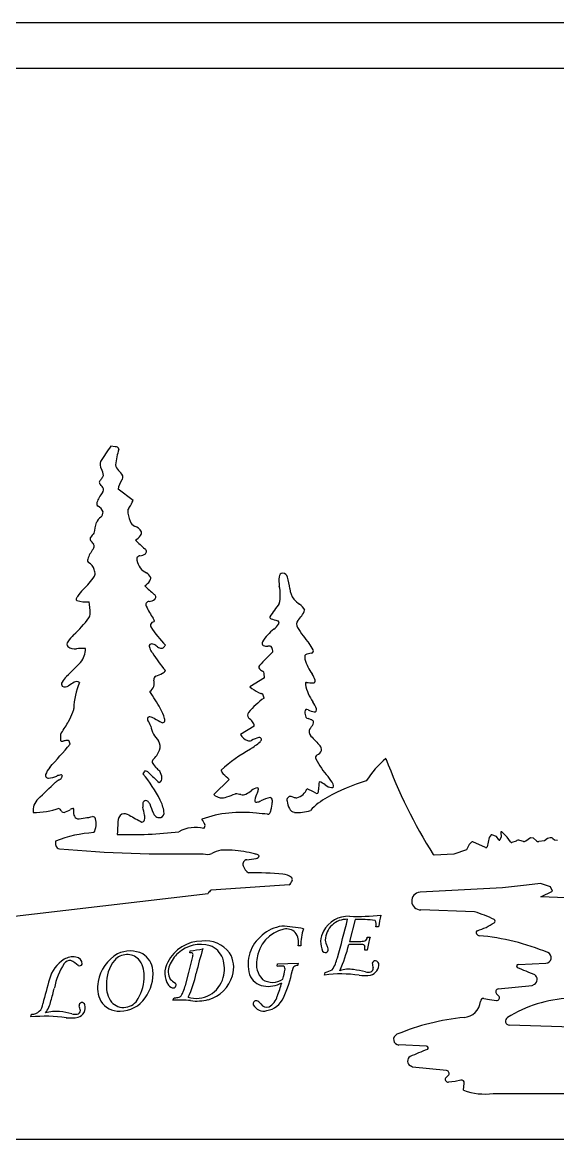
# Model space of a CAD drawing. Header units: inches. Extents: x 14.1 to 27.7, y 7.6 to 12.1.
# Drawn here: x 22.09 to 24.235, y 7.582 to 12.061 of the extents above; entities that cross this region are included whole.
import ezdxf

# ---------------------------------------------------------------- set-up
doc = ezdxf.new("R2010")
doc.units = ezdxf.units.IN
doc.header["$MEASUREMENT"] = 0
doc.layers.add('Default', color=7, linetype='Continuous')
doc.layers.add('WHITE', color=7, linetype='Continuous')

msp = doc.modelspace()

# ---------------------------------------------------------------- linework, layer by layer
at = {"layer": 'Default', "color": 7, "linetype": 'Continuous'}
for p, q in [((14.4683, 12.0612), (27.3416, 12.0612)), ((21.1873, 8.3757), (22.8339, 8.5686)), ((27.3416, 7.5824), (14.4683, 7.5824))]:
    msp.add_line(p, q, dxfattribs=at)
for centre, radius, start, end in [((23.6856, 8.5388), 0.0352, 93.2069, 272.4279), ((23.8533, 8.145), 0.0734, 275.2508, 353.0427)]:
    msp.add_arc(centre, radius, start, end, dxfattribs=at)
at = {"layer": 'WHITE', "color": 7, "linetype": 'Continuous'}
for p, q in [((27.3416, 11.8756), (14.4683, 11.8756)), ((22.4622, 10.3601), (22.4438, 10.3623)), ((22.5337, 10.145), (22.4734, 10.1894)), ((22.6162, 9.6587), (22.6188, 9.6614)), ((23.0642, 9.5607), (23.0737, 9.5605)), ((23.0603, 9.434), (23.0017, 9.3973)), ((23.0194, 9.2405), (22.964, 9.2068)), ((22.9187, 9.0257), (22.8569, 8.9657)), ((23.9613, 8.794), (23.9527, 8.7562)), ((23.9689, 8.8037), (23.9613, 8.794)), ((23.99, 8.7974), (23.9717, 8.8045)), ((24, 8.7838), (23.99, 8.7974)), ((24.0088, 8.7963), (24.0042, 8.7844)), ((24.0078, 8.8143), (24.0088, 8.7963)), ((24.0325, 8.7946), (24.0119, 8.8161)), ((24.0465, 8.7757), (24.0325, 8.7946)), ((24.0685, 8.7794), (24.0516, 8.774)), ((24.0719, 8.7812), (24.0685, 8.7794)), ((24.0841, 8.7816), (24.08, 8.7824)), ((24.0978, 8.7779), (24.0841, 8.7816)), ((24.1266, 8.7925), (24.1078, 8.7796)), ((24.1389, 8.7903), (24.1266, 8.7925)), ((24.1501, 8.7803), (24.1389, 8.7903)), ((24.1832, 8.7807), (24.1598, 8.7774)), ((24.1949, 8.7899), (24.1832, 8.7807)), ((24.2057, 8.7921), (24.1949, 8.7899)), ((24.2225, 8.7829), (24.2165, 8.7888)), ((24.2354, 8.7821), (24.2225, 8.7829)), ((23.8694, 8.7447), (23.819, 8.7274)), ((23.8809, 8.7651), (23.8694, 8.7447)), ((23.8904, 8.7749), (23.8809, 8.7651)), ((23.9463, 8.753), (23.8956, 8.776)), ((23.819, 8.7274), (23.741, 8.7234)), ((24.1103, 8.6022), (24.0142, 8.5925)), ((24.1663, 8.6087), (24.1103, 8.6022)), ((24.2062, 8.5957), (24.1663, 8.6087)), ((24.0142, 8.5925), (23.6836, 8.574)), ((24.1678, 8.5558), (24.2144, 8.5782)), ((24.383, 8.5476), (24.1678, 8.5558)), ((24.2144, 8.5782), (24.2062, 8.5957)), ((23.9024, 8.4955), (23.6871, 8.5036)), ((23.4231, 8.4645), (23.4012, 8.3773)), ((23.5172, 8.4359), (23.5067, 8.4359)), ((23.4012, 8.3773), (23.4417, 8.3773)), ((23.4722, 8.3944), (23.4834, 8.3944)), ((23.9156, 8.4022), (23.9102, 8.4078)), ((22.7608, 8.3309), (22.7628, 8.3393)), ((22.7663, 8.3315), (22.7608, 8.3309)), ((23.2055, 8.3595), (23.1948, 8.3595)), ((23.4722, 8.342), (23.4621, 8.342)), ((22.7568, 8.2522), (22.7726, 8.3165)), ((23.111, 8.2773), (23.1128, 8.2869)), ((23.1128, 8.2869), (23.1948, 8.2899)), ((23.1948, 8.2899), (23.1926, 8.2798)), ((24.0778, 8.285), (24.188, 8.2893)), ((22.7432, 8.2007), (22.7568, 8.2522)), ((23.3004, 8.242), (23.3036, 8.2528)), ((23.9968, 8.1865), (24.1337, 8.2004)), ((24.1337, 8.2004), (24.1421, 8.2053)), ((22.7122, 8.1521), (22.7187, 8.1534)), ((23.9987, 8.1594), (23.9903, 8.1673)), ((22.6929, 8.1411), (22.6975, 8.1508)), ((23.9393, 8.1483), (23.9628, 8.1437)), ((23.9628, 8.1437), (23.9897, 8.1403)), ((22.1241, 8.0743), (22.1265, 8.085)), ((24.5525, 8.0245), (24.042, 8.0411)), ((23.7093, 7.9576), (23.5991, 7.9619)), ((23.6534, 7.873), (23.645, 7.8779)), ((23.7903, 7.8591), (23.6534, 7.873)), ((23.7884, 7.832), (23.7968, 7.8399)), ((23.8243, 7.8162), (23.7974, 7.8129)), ((23.8478, 7.8208), (23.8243, 7.8162)), ((23.8579, 7.7808), (23.861, 7.8087)), ((23.9773, 7.768), (27.3416, 7.768))]:
    msp.add_line(p, q, dxfattribs=at)
for centre, radius, start, end in [((23.5474, 9.5931), 1.3452, 145.1228, 148.2486), ((22.4635, 10.3467), 0.0135, 13.2206, 95.5876), ((22.7314, 10.2634), 0.269, 161.2708, 174.8065), ((22.4352, 10.2891), 0.0339, 159.4372, 211.1544), ((22.3584, 10.2427), 0.0559, 1.9757, 31.1019), ((22.4988, 10.2913), 0.0355, 185.7894, 228.6968), ((22.4204, 10.2035), 0.0822, 29.2882, 48.0747), ((22.4077, 10.2172), 0.00961, 138.6825, 209.4706), ((22.2018, 10.0356), 0.2651, 37.2889, 41.8431), ((22.5704, 10.1021), 0.2089, 140.914, 144.4585), ((22.3837, 10.2544), 0.0321, 320.1416, 342.3579), ((22.5645, 10.1736), 0.0925, 144.8665, 170.1565), ((22.4746, 10.2384), 0.0184, 321.0825, 16.8446), ((22.5227, 10.0899), 0.1417, 142.468, 161.0782), ((22.3976, 10.1879), 0.0172, 317.3923, 28.7636), ((22.4007, 10.1316), 0.0128, 160.2971, 232.382), ((22.3842, 10.2094), 0.1628, 325.4501, 336.6894), ((22.4467, 10.0254), 0.0678, 129.3693, 153.2101), ((22.3766, 10.0862), 0.0388, 19.8846, 65.1532), ((22.3878, 10.0975), 0.0253, 308.8477, 4.3094), ((22.5226, 10.1047), 0.0105, 147.1477, 176.1431), ((22.614, 10.1047), 0.1018, 179.6297, 205.1245), ((22.6338, 10.0348), 0.1418, 144.5179, 147.7905), ((22.6171, 9.9813), 0.2427, 162.0858, 172.3438), ((22.5582, 10.0757), 0.0391, 201.2868, 241.1061), ((22.5288, 10.0003), 0.0424, 25.8211, 75.718), ((22.3705, 9.9905), 0.00961, 138.6825, 209.4706), ((22.5332, 9.8754), 0.2089, 138.5871, 144.4585), ((22.4863, 10.0632), 0.0969, 306.2412, 322.8617), ((22.5492, 10.0157), 0.0181, 322.3202, 9.8713), ((22.4855, 9.8632), 0.1417, 142.468, 161.0782), ((22.1646, 9.809), 0.2651, 37.2888, 41.8431), ((22.3604, 9.9613), 0.0172, 317.3923, 28.7636), ((23.1245, 10.5824), 0.8333, 225.7992, 229.2528), ((22.5757, 9.9405), 0.0117, 308.5367, 65.313), ((22.3635, 9.9049), 0.0128, 160.2971, 232.382), ((22.561, 9.9096), 0.0132, 91.5064, 202.175), ((22.6173, 9.9169), 0.0695, 190.1169, 244.6166), ((22.5536, 9.9755), 0.0531, 277.6958, 303.6758), ((22.3394, 9.8596), 0.0388, 12.331, 65.1532), ((22.2966, 9.8395), 0.0855, 12.5012, 19.3916), ((22.3547, 9.8508), 0.0264, 337.2738, 15.8237), ((22.5658, 9.8175), 0.0424, 25.8211, 59.3875), ((23.1344, 9.838), 0.0158, 92.9347, 179.7264), ((23.1312, 9.8323), 0.0216, 13.1397, 83.6746), ((22.0396, 10.0866), 0.4192, 314.492, 324.0618), ((22.5233, 9.8804), 0.0969, 306.2412, 322.8617), ((22.5862, 9.8329), 0.0181, 322.3202, 9.8713), ((23.2716, 9.8236), 0.1536, 174.5819, 188.2497), ((22.8243, 9.7457), 0.3405, 7.6814, 15.5944), ((22.509, 9.6192), 0.2433, 136.2018, 144.6125), ((23.1615, 10.3996), 0.8333, 225.7992, 229.2528), ((22.6127, 9.7576), 0.0117, 308.5367, 65.313), ((22.9637, 9.7668), 0.1597, 347.2491, 12.5875), ((23.2566, 9.802), 0.0955, 186.5107, 213.8681), ((22.3117, 9.7481), 0.00607, 163.5836, 232.4952), ((22.338, 9.7411), 0.0333, 145.269, 164.8576), ((22.3477, 9.8953), 0.1571, 255.3695, 273.6391), ((22.0742, 9.6934), 0.2871, 359.7492, 9.0378), ((22.598, 9.7268), 0.0132, 91.5064, 209.4402), ((22.8318, 9.8297), 0.2685, 204.0387, 215.9068), ((22.5906, 9.7926), 0.0531, 277.6958, 303.6758), ((23.654, 9.3106), 0.6804, 141.7854, 147.2833), ((23.265, 9.8272), 0.1176, 221.8305, 237.0678), ((23.1607, 9.6737), 0.0681, 27.1767, 53.6598), ((22.3234, 9.6916), 0.0378, 331.7596, 0.8232), ((23.0877, 9.6768), 0.00628, 165.7408, 260.5514), ((23.1187, 9.7443), 0.1099, 312.7474, 338.94), ((21.9113, 10.0164), 0.562, 313.0607, 322.4264), ((22.6165, 9.6436), 0.0134, 122.7621, 207.3936), ((23.1253, 9.9929), 0.6304, 214.3184, 222.8351), ((22.6567, 9.575), 0.0929, 115.8038, 120.6757), ((22.5839, 9.6532), 0.0358, 13.2358, 32.0471), ((23.9821, 12.2685), 2.7478, 250.9813, 251.537), ((23.0259, 9.7143), 0.1118, 309.8887, 324.3362), ((23.1109, 9.6543), 0.00783, 318.9514, 82.7017), ((23.2153, 9.6492), 0.0263, 146.8558, 211.7697), ((23.5789, 9.866), 0.4495, 210.8634, 220.861), ((22.415, 9.4814), 0.1728, 133.987, 146.0126), ((23.2227, 9.4681), 0.2034, 127.9319, 147.2423), ((22.2827, 9.5685), 0.0145, 138.962, 221.0474), ((22.2999, 9.5989), 0.0489, 234.7994, 277.4335), ((22.3282, 9.3664), 0.1853, 85.5178, 96.7979), ((22.2583, 9.5498), 0.0843, 320.0921, 0.9048), ((22.6056, 9.5617), 0.00782, 135.77, 191.7585), ((22.6347, 9.5664), 0.0373, 189.6888, 202.3034), ((22.6089, 9.553), 0.0167, 59.1177, 121.9437), ((22.6451, 9.5657), 0.0469, 196.612, 223.7432), ((22.5904, 9.5102), 0.0632, 49.7716, 64.6518), ((22.6473, 9.5754), 0.0234, 226.4812, 270.4742), ((22.6475, 9.5643), 0.0122, 269.7671, 305.3507), ((22.5749, 9.6301), 0.1099, 316.4213, 323.2262), ((23.0633, 9.5734), 0.0126, 157.5752, 231.395), ((23.0644, 9.5765), 0.0157, 235.188, 269.3908), ((23.0738, 9.4824), 0.0781, 83.464, 90.1101), ((23.082, 9.5507), 0.0093, 31.337, 85.5156), ((23.0443, 9.5361), 0.0496, 2.2494, 23.0841), ((23.1492, 9.4965), 0.1171, 25.0871, 40.0456), ((23.2476, 9.5416), 0.00893, 277.1897, 31.3138), ((20.8694, 10.8948), 2.0175, 313.8427, 316.0952), ((23.1532, 9.8789), 0.6428, 212.5301, 220.3053), ((23.499, 9.0917), 0.6028, 132.2302, 139.5139), ((23.2285, 9.5204), 0.00695, 130.2078, 183.9185), ((23.4838, 9.527), 0.2623, 181.529, 184.1237), ((23.4133, 9.5653), 0.1995, 196.6491, 215.6304), ((23.2685, 9.4153), 0.119, 99.5301, 111.9238), ((21.9876, 10.8862), 1.5803, 293.7841, 294.8285), ((22.6375, 9.4783), 0.0297, 297.3694, 329.2035), ((23.049, 9.4758), 0.0112, 139.3649, 242.5745), ((23.1837, 9.6921), 0.2659, 238.2848, 240.4826), ((23.047, 9.4502), 0.0119, 31.2072, 61.6141), ((22.9824, 9.4344), 0.0779, 359.6445, 16.3375), ((22.2581, 9.409), 0.0119, 143.0183, 225.9687), ((22.3512, 9.3551), 0.1194, 134.9108, 149.2427), ((22.8638, 8.4718), 1.1008, 120.9354, 122.335), ((22.5815, 9.3035), 0.2856, 157.1516, 178.5712), ((22.3071, 9.4021), 0.0167, 47.7727, 123.4561), ((22.5777, 9.4121), 0.0407, 305.181, 17.0273), ((22.6288, 9.428), 0.0127, 107.6832, 197.9822), ((23.2486, 9.4076), 0.0246, 166.0887, 182.9176), ((23.4131, 9.4485), 0.1937, 192.5755, 214.9166), ((23.2277, 9.412), 0.00336, 79.0928, 151.8034), ((23.2551, 9.6145), 0.201, 262.3467, 269.79), ((23.1626, 9.3904), 0.1062, 18.4163, 33.5274), ((23.2553, 9.4238), 0.0104, 264.8689, 313.8061), ((23.2543, 9.4212), 0.00953, 329.3112, 16.7103), ((22.2613, 9.4201), 0.0228, 239.7056, 306.9612), ((21.6746, 8.7642), 1.1119, 29.4906, 33.5549), ((23.1126, 9.5315), 0.174, 230.4299, 244.0732), ((23.0658, 9.4354), 0.0671, 244.121, 254.9683), ((23.0469, 9.3604), 0.0102, 50.4252, 81.3686), ((22.9929, 9.3409), 0.0664, 10.1569, 24.4022), ((23.276, 9.0564), 0.3676, 126.3179, 139.5867), ((23.1329, 9.2603), 0.144, 19.8973, 32.5052), ((21.9383, 9.4388), 0.3814, 331.9037, 338.0151), ((22.2613, 9.3122), 0.0347, 332.2818, 357.4226), ((22.6009, 9.2691), 0.0101, 168.2615, 217.8482), ((22.5991, 9.2688), 0.00841, 75.0292, 163.7474), ((22.5894, 9.2163), 0.0618, 61.2081, 78.9155), ((22.4847, 9.2204), 0.1821, 15.8118, 30.0429), ((23.0095, 9.2845), 0.0168, 142.7392, 219.8498), ((22.8278, 9.0982), 0.2435, 40.5883, 46.1296), ((23.2599, 9.2936), 0.038, 173.7793, 208.5484), ((23.2313, 9.2993), 0.00926, 126.5745, 189.7683), ((23.2285, 9.2925), 0.0144, 63.5265, 100.7629), ((23.2396, 9.289), 0.0189, 226.1261, 255.6028), ((23.2734, 9.3811), 0.0848, 243.0386, 260.8771), ((23.2613, 9.3052), 0.00805, 260.4331, 30.2127), ((21.8958, 9.4635), 0.4306, 324.4524, 331.6713), ((22.486, 9.1968), 0.1257, 20.053, 31.6836), ((22.7243, 9.2653), 0.1229, 191.9252, 223.4251), ((23.0499, 10.0185), 0.8633, 240.0685, 242.2967), ((22.6514, 9.264), 0.0102, 253.9682, 320.0204), ((22.6417, 9.2649), 0.019, 336.9269, 15.6089), ((22.9719, 9.2304), 0.0486, 11.9409, 32.6501), ((23.2133, 9.196), 0.0779, 63.5796, 73.8325), ((23.2639, 9.218), 0.0249, 152.2674, 225.4605), ((23.1251, 9.3313), 0.1549, 318.9316, 327.2589), ((23.2448, 9.2538), 0.0123, 329.427, 75.377), ((22.2591, 9.2021), 0.017, 139.4769, 188.2387), ((22.4128, 9.1986), 0.1706, 179.6386, 184.8211), ((22.2475, 9.1839), 0.00469, 174.9737, 272.7483), ((22.2721, 9.1218), 0.061, 89.1062, 105.5043), ((22.2695, 9.1738), 0.00965, 14.6327, 68.4166), ((23.0126, 9.2332), 0.0554, 208.4981, 248.0145), ((22.9985, 9.2073), 0.0262, 255.4837, 292.0877), ((23.0569, 9.0974), 0.0984, 101.2942, 119.5617), ((23.0395, 9.1845), 0.00954, 20.4357, 101.3096), ((23.0319, 9.1899), 0.0166, 308.8531, 353.0747), ((24.9076, 10.7382), 2.2637, 222.7958, 224.149), ((14.7292, 15.7028), 9.9871, 318.41743, 319.12489), ((22.248, 9.2021), 0.0229, 269.2926, 289.8032), ((22.2518, 9.1654), 0.0291, 3.4215, 21.8118), ((22.5436, 9.1784), 0.1012, 313.3675, 340.1863), ((22.6072, 9.1594), 0.0352, 334.1943, 37.6369), ((23.4418, 8.4111), 0.8576, 120.7299, 130.4044), ((22.8533, 9.3916), 0.286, 301.6897, 311.3597), ((23.2583, 9.1553), 0.0332, 292.0439, 337.7383), ((23.2648, 9.1456), 0.0243, 353.2281, 40.6426), ((22.6214, 9.0972), 0.0113, 137.2362, 213.8105), ((23.2774, 9.1138), 0.0127, 121.7701, 204.7345), ((23.5778, 9.272), 0.3522, 207.6687, 221.7247), ((23.8326, 8.781), 0.4362, 130.9291, 146.6977), ((25.4735, 9.8218), 2.0538, 200.2616, 212.2611), ((22.2644, 9.0165), 0.0869, 138.2566, 160.3196), ((22.5994, 9.0394), 0.0281, 141.3929, 159.8506), ((22.1389, 8.69), 0.5635, 26.7663, 39.5945), ((22.5841, 9.0516), 0.00849, 100.4226, 140.8327), ((22.5812, 9.04), 0.02, 44.6895, 86.1353), ((23.4412, 9.9127), 1.2053, 225.4329, 228.2494), ((22.6856, 9.1346), 0.0856, 210.7048, 227.4379), ((22.4765, 8.9054), 0.2246, 43.1502, 47.6901), ((22.5899, 9.0275), 0.0596, 5.3975, 31.962), ((22.9178, 9.0712), 0.0327, 192.5094, 225.9547), ((22.4466, 8.5426), 0.6755, 45.6581, 48.3925), ((15.8879, 15.5913), 9.131, 313.32378, 313.9214), ((22.1934, 9.043), 0.0112, 165.4687, 214.3246), ((22.1971, 9.0487), 0.0176, 222.8885, 260.105), ((22.1877, 9.1269), 0.0958, 273.807, 294.9913), ((22.4693, 8.6567), 0.4349, 122.2641, 124.6706), ((22.2561, 8.9713), 0.0742, 99.4251, 112.0661), ((22.2233, 9.0491), 0.0283, 299.1095, 340.2495), ((22.2454, 9.0401), 0.00461, 352.807, 109.0459), ((22.6303, 9.0307), 0.0191, 296.0419, 7.3912), ((23.5406, 8.9828), 0.2636, 172.4949, 179.4916), ((23.2599, 8.9505), 0.0695, 50.6821, 73.7627), ((23.3336, 9.0402), 0.0465, 230.4163, 264.678), ((23.6904, 8.2791), 0.7741, 106.6979, 119.2847), ((23.1726, 8.9179), 0.186, 28.5614, 40.0764), ((23.3243, 9.0004), 0.0133, 347.0685, 28.7741), ((22.8909, 9.0026), 0.0502, 227.2778, 292.1471), ((22.7544, 9.404), 0.4741, 289.1388, 293.5145), ((22.8948, 8.6359), 0.3369, 77.9323, 81.6695), ((22.9725, 8.9986), 0.034, 257.6182, 293.3491), ((22.9085, 9.1026), 0.1559, 299.7973, 309.5561), ((23.0337, 8.9531), 0.0392, 93.1858, 131.4196), ((23.1326, 8.924), 0.1125, 153.6054, 170.3706), ((23.032, 8.9881), 0.0041, 343.4158, 97.0323), ((22.9818, 8.9969), 0.055, 335.3766, 349.6344), ((23.1648, 8.9438), 0.0147, 81.5379, 199.2325), ((23.1491, 8.8917), 0.069, 67.5677, 74.9583), ((23.1769, 9.0088), 0.0572, 283.5714, 339.8784), ((23.1342, 8.7563), 0.2521, 58.564, 67.4996), ((23.2702, 8.9764), 0.00682, 228.2497, 309.3703), ((23.2427, 8.9843), 0.0344, 337.5687, 1.4903), ((23.3304, 9.0021), 0.00836, 262.327, 325.4672), ((22.1967, 8.9015), 0.0643, 132.8712, 187.0171), ((22.794, 8.9234), 0.2221, 177.6902, 182.2093), ((22.58, 8.9316), 0.00794, 119.0609, 175.0243), ((22.2353, 8.8172), 0.3506, 10.8526, 16.1579), ((22.5869, 8.9213), 0.0203, 97.6994, 121.9061), ((22.5855, 8.93), 0.0116, 45.651, 96.5965), ((22.5658, 8.9104), 0.0393, 25.1788, 45.0474), ((22.3231, 8.804), 0.3043, 16.5324, 23.8752), ((22.5042, 8.8722), 0.1552, 9.4037, 27.435), ((23.0282, 8.9416), 0.00661, 170.1915, 277.4217), ((23.0203, 8.9914), 0.057, 278.8093, 297.0014), ((23.104, 8.839), 0.1169, 100.1382, 119.6491), ((23.082, 8.9455), 0.00873, 15.0318, 80.3674), ((22.9167, 8.9486), 0.1755, 345.1139, 355.3524), ((23.0539, 8.9375), 0.038, 355.2942, 15.6405), ((23.2477, 8.9533), 0.0978, 188.4602, 206.3599), ((23.188, 8.9894), 0.0362, 249.6233, 273.61), ((23.4348, 8.7267), 0.2586, 118.4052, 137.3974), ((22.1345, 9.2183), 0.3246, 269.7115, 288.5489), ((22.4138, 9.0299), 0.2127, 214.137, 218.6041), ((22.2551, 8.906), 0.0117, 229.7554, 277.3608), ((22.2403, 8.9672), 0.0746, 282.6116, 303.7477), ((22.3096, 8.86), 0.0531, 109.5241, 121.6221), ((22.293, 8.908), 0.00239, 330.691, 118.2508), ((22.345, 8.8983), 0.0507, 170.3875, 196.9709), ((22.318, 8.889), 0.0221, 194.3894, 249.5951), ((22.2575, 9.4306), 0.5648, 275.3602, 281.6015), ((22.3714, 8.866), 0.0114, 12.6661, 91.6969), ((22.3129, 8.8482), 0.0725, 331.0739, 16.2933), ((22.5075, 8.8581), 0.0348, 123.0259, 183.5212), ((22.498, 8.8464), 0.0419, 61.222, 103.0451), ((23.4099, 10.4314), 1.7867, 240.0612, 241.9132), ((22.532, 8.8744), 0.0485, 348.2122, 10.4971), ((22.6372, 8.8969), 0.0232, 195.9523, 248.6137), ((22.6386, 8.8962), 0.0231, 244.456, 285.7781), ((22.6382, 8.8926), 0.0198, 289.8284, 14.6566), ((22.9689, 8.4086), 0.4858, 83.016, 109.2037), ((21.9076, -3.6308), 12.5717, 84.68341, 84.8869), ((23.0728, 8.8982), 0.0114, 268.2875, 318.3509), ((23.0515, 8.9097), 0.0355, 327.3376, 349.9364), ((23.1833, 8.9193), 0.025, 202.0487, 262.4077), ((23.1928, 9.0696), 0.1756, 265.813, 287.1018), ((27.7141, 8.548), 5.2503, 176.6374, 177.1876), ((22.5679, 8.8669), 0.0118, 273.6865, 348.2457), ((22.7833, 8.6996), 0.1345, 75.6682, 119.3795), ((22.6596, 8.7653), 0.1811, 26.3859, 34.3184), ((22.8074, 8.8417), 0.0149, 308.0629, 15.8373), ((22.2552, 8.7722), 0.0332, 167.6221, 198.1338), ((22.4047, 8.3174), 0.4965, 93.2684, 111.4931), ((22.5159, 10.5222), 1.7172, 268.4694, 276.7357), ((23.9708, 8.8023), 0.00241, 68.7499, 141.9267), ((24.002, 8.7853), 0.00241, 216.468, 339.0066), ((24.0102, 8.8145), 0.00241, 43.6988, 183.1781), ((24.0777, 8.7706), 0.0121, 78.6908, 118.2998), ((24.101, 8.7896), 0.0121, 255.0045, 304.4512), ((24.1581, 8.7893), 0.0121, 228.2815, 278.0273), ((24.208, 8.7802), 0.0121, 45.5068, 101.0704), ((22.2414, 8.7663), 0.0183, 193.759, 260.6983), ((22.7024, 13.9476), 5.2201, 264.9004, 271.2327), ((22.9214, 8.5809), 0.1657, 102.8089, 115.8935), ((22.9086, 8.3569), 0.3863, 79.7898, 93.5501), ((22.9086, 8.2913), 0.451, 75.6182, 81.2748), ((23.8937, 8.7717), 0.00464, 65.6319, 136.3323), ((23.9482, 8.7573), 0.00464, 245.632, 347.2163), ((24.0502, 8.7785), 0.00464, 216.5521, 287.4751), ((22.8306, 8.7666), 0.041, 247.2619, 296.7325), ((22.9921, 8.6864), 0.0183, 98.2788, 200.4767), ((22.8681, 9.7662), 1.0686, 276.5251, 278.5379), ((22.9955, 8.6313), 0.1001, 67.427, 75.471), ((23.0252, 8.7233), 0.0139, 276.4937, 345.7748), ((23.0322, 8.7168), 0.00713, 25.0223, 75.4442), ((23.7407, 8.728), 0.00464, 212.2611, 272.9609), ((23.0266, 8.6973), 0.0544, 198.5177, 236.368), ((23.0169, 7.4398), 1.2123, 84.4442, 90.9645), ((23.1288, 8.5812), 0.0654, 52.2733, 85.2259), ((26.1512, -39.2018), 47.8986, 93.58101, 93.95605), ((23.1282, 8.6374), 0.0463, 312.445, 338.5202), ((23.1591, 8.6246), 0.0129, 341.2655, 40.7997), ((22.8655, 8.5529), 0.0352, 122.3769, 153.5514), ((23.3959, 8.366), 0.1119, 87.3556, 152.2318), ((23.3894, 8.38), 0.0857, 87.5237, 178.4922), ((19.1433, 9.5044), 4.3749, 344.1796, 346.2653), ((23.4324, 9.3589), 0.8816, 267.9635, 276.1741), ((23.4452, 8.0129), 0.4521, 82.5578, 92.8014), ((24.1886, 8.3151), 0.6822, 165.8058, 169.8058), ((23.7701, 8.0434), 0.471, 63.4541, 73.6958), ((23.1689, 8.2902), 0.1396, 102.888, 174.0232), ((23.1519, 8.2868), 0.1531, 98.4131, 131.2486), ((23.1124, 7.9321), 0.5064, 78.1639, 88.0713), ((23.148, 8.375), 0.0523, 46.9976, 101.3484), ((23.4528, 8.3551), 0.2474, 162.9416, 178.9941), ((23.4802, 8.4456), 0.0283, 339.8732, 33.5009), ((23.9156, 8.4129), 0.00742, 106.6993, 223.7014), ((23.84, 8.665), 0.2557, 286.6983, 303.5802), ((23.9773, 8.4581), 0.00742, 303.5798, 63.4537), ((22.8107, 8.2229), 0.1557, 90.7105, 152.8846), ((22.8234, 8.2582), 0.1212, 37.0128, 96.953), ((23.143, 8.2857), 0.1482, 128.4039, 196.192), ((23.13, 8.3741), 0.0664, 347.2855, 36.0697), ((23.373, 8.3745), 0.0878, 150.1206, 204.945), ((23.3648, 8.3875), 0.0613, 184.9483, 208.8433), ((23.4447, 8.4662), 0.0889, 268.0871, 281.1237), ((23.4565, 8.3937), 0.0158, 289.8999, 2.611), ((24.0775, 8.2397), 0.6139, 165.4008, 170.4097), ((23.9209, 8.4073), 0.00742, 223.7014, 265.1826), ((23.8443, 7.498), 0.9051, 67.147, 85.1826), ((22.5218, 8.2262), 0.1127, 63.4179, 116.7884), ((22.8046, 8.2301), 0.135, 73.8077, 132.3309), ((22.7292, 8.6878), 0.3501, 275.5035, 283.9269), ((22.7671, 8.3248), 0.00667, 357.5076, 97.199), ((23.5933, 8.0852), 0.8229, 161.3713, 168.4754), ((22.8124, 8.2792), 0.0859, 20.5577, 69.6992), ((22.8282, 8.2735), 0.1086, 341.9101, 32.0868), ((23.304, 8.3459), 0.0136, 218.7261, 313.2905), ((23.2981, 8.3455), 0.018, 328.0841, 43.6858), ((22.8282, 8.5038), 0.5867, 335.4174, 346.2996), ((23.4111, 6.526), 1.8389, 88.7939, 90.4021), ((23.4524, 8.3537), 0.0111, 13.8351, 103.258), ((23.3176, 8.3591), 0.1455, 353.2398, 358.9237), ((24.1871, 8.3116), 0.0223, 272.2457, 67.147), ((22.328, 8.1915), 0.1342, 121.9385, 165.289), ((22.4641, 8.1472), 0.25, 145.6125, 170.0553), ((22.2929, 8.2433), 0.0717, 81.2221, 120.0198), ((22.2805, 8.2726), 0.0277, 82.1547, 145.3361), ((22.235, 8.1939), 0.117, 48.0765, 65.0654), ((22.302, 8.2872), 0.027, 357.279, 86.1164), ((22.3188, 8.2907), 0.0112, 239.9844, 335.0394), ((22.549, 8.1895), 0.158, 119.5935, 170.3864), ((22.5726, 8.2094), 0.1461, 140.623, 182.7292), ((22.5093, 8.2584), 0.0661, 45.7586, 138.6617), ((22.4842, 8.2453), 0.0935, 356.511, 40.3769), ((22.5273, 8.2539), 0.0858, 5.7318, 58.4105), ((22.747, 8.2507), 0.0864, 150.07, 214.0479), ((22.7996, 8.2338), 0.1289, 131.8101, 158.6718), ((22.7396, 8.3254), 0.0342, 344.8146, 358.5341), ((22.7705, 8.2673), 0.1294, 344.2, 18.9676), ((23.1128, 8.2848), 0.0851, 166.4442, 224.6752), ((23.2048, 8.3459), 0.1516, 326.987, 346.9674), ((23.4764, 8.2833), 0.0418, 282.1771, 6.721), ((23.505, 8.2861), 0.0131, 9.529, 164.2401), ((23.5355, 8.2881), 0.0431, 177.9606, 202.9584), ((22.4582, 8.2458), 0.1554, 322.5098, 6.152), ((22.7329, 8.2561), 0.0588, 155.2862, 210.3544), ((22.4152, 8.3234), 0.379, 333.3336, 348.7584), ((23.0674, 8.2683), 0.0708, 199.7367, 260.8991), ((23.1261, 8.143), 0.135, 87.9428, 96.4134), ((23.1321, 8.2674), 0.0107, 348.6242, 96.269), ((22.8994, 8.3006), 0.2458, 342.4142, 351.7235), ((22.6791, 8.363), 0.5035, 335.1388, 348.3353), ((23.1906, 8.2616), 0.0184, 83.6118, 181.212), ((23.3675, 7.7662), 0.4806, 81.428, 98.0307), ((23.276, 8.372), 0.1223, 283.0528, 297.2347), ((23.398, 8.1494), 0.1162, 80.5566, 108.2022), ((23.37, 7.869), 0.3978, 76.1409, 83.2025), ((23.459, 8.3714), 0.1316, 261.3395, 281.5159), ((23.4753, 8.2925), 0.0386, 255.0721, 286.8496), ((23.4827, 8.2684), 0.0134, 286.2243, 12.3613), ((24.0781, 8.2776), 0.00742, 92.2457, 237.5322), ((23.6726, 7.1932), 1.1504, 65.8443, 69.5756), ((24.1308, 8.2245), 0.0223, 300.3933, 55.5608), ((24.4447, 7.5713), 2.3398, 163.7613, 166.2494), ((22.5035, 8.1914), 0.1129, 167.4664, 208.1245), ((22.5309, 8.1962), 0.1044, 176.5848, 216.455), ((22.4087, 8.2344), 0.1689, 329.3768, 1.7496), ((22.696, 8.2147), 0.0241, 211.0143, 270.1707), ((22.7367, 8.2751), 0.0731, 221.7961, 242.5591), ((22.6944, 8.2023), 0.0117, 278.2336, 43.1033), ((22.3238, 8.3344), 0.4402, 338.8608, 342.3181), ((22.7862, 8.2613), 0.1127, 253.3284, 344.9493), ((22.7995, 8.2756), 0.1367, 285.017, 344.7944), ((23.0919, 8.2848), 0.0718, 236.4958, 305.5409), ((23.0747, 8.307), 0.1102, 260.2995, 299.587), ((22.6621, 8.3336), 0.4828, 338.6409, 345.3128), ((20.6709, 8.5756), 1.5942, 344.0963, 346.0145), ((22.4811, 8.2182), 0.1207, 270.1069, 326.3053), ((22.6891, 8.3326), 0.182, 272.6515, 277.3045), ((22.7122, 8.1698), 0.0176, 291.6196, 330.8909), ((22.6471, 8.2078), 0.093, 329.9624, 339.7677), ((23.0535, 8.1885), 0.0905, 280.5736, 335.6948), ((23.0407, 8.1779), 0.0738, 300.6936, 344.1343), ((23.998, 8.1754), 0.0111, 95.8067, 226.8711), ((23.9911, 8.1513), 0.0111, 262.8384, 46.8707), ((22.1268, 8.1302), 0.0452, 269.5659, 356.5236), ((22.0805, 8.1655), 0.1264, 323.6079, 347.7781), ((22.3027, 8.1118), 0.0395, 284.9722, 16.6467), ((22.329, 8.1201), 0.0119, 14.6834, 188.8371), ((22.1777, 8.0697), 0.1478, 11.7538, 19.1917), ((22.477, 8.1835), 0.086, 211.7885, 272.8345), ((22.4957, 8.1775), 0.0652, 221.602, 333.4864), ((22.7185, 7.5947), 0.5471, 85.2131, 92.6798), ((22.79, 8.3204), 0.1824, 261.8566, 284.2582), ((23.0276, 8.1265), 0.0128, 84.1267, 193.5078), ((23.0573, 8.1452), 0.0474, 207.2022, 285.7272), ((23.0179, 8.1076), 0.0335, 34.3978, 70.9422), ((23.0699, 8.1419), 0.0288, 212.3529, 287.3257), ((23.9372, 8.1373), 0.0111, 78.8925, 186.3905), ((24.3068, 7.6308), 0.5188, 92.7309, 121.7529), ((22.1823, 7.4707), 0.6064, 82.0716, 95.5016), ((22.23, 7.9062), 0.1904, 87.2926, 104.5162), ((22.1848, 7.6921), 0.4079, 75.3269, 82.3606), ((22.2835, 8.1908), 0.1208, 261.6286, 284.0973), ((22.3032, 8.151), 0.0661, 256.7623, 275.705), ((22.3063, 8.101), 0.0161, 282.7085, 355.7177), ((23.9428, 7.1706), 0.9051, 95.2508, 112.853), ((24.0426, 8.0578), 0.0167, 121.7529, 268.1433), ((24.0426, 8.0578), 0.0167, 121.7529, 268.1433), ((23.6, 7.9841), 0.0223, 112.853, 267.7543), ((24.1145, 6.8658), 1.1504, 110.4244, 114.1557), ((23.709, 7.9502), 0.00742, 302.4678, 87.7543), ((23.6563, 7.8971), 0.0223, 124.4392, 239.6067), ((23.7892, 7.848), 0.0111, 313.1289, 84.1933), ((23.796, 7.8239), 0.0111, 133.1293, 277.1616), ((23.8499, 7.8099), 0.0111, 353.6095, 101.1075), ((23.9415, 7.9984), 0.2331, 248.9607, 278.8137)]:
    msp.add_arc(centre, radius, start, end, dxfattribs=at)

doc.saveas('drawing.dxf')
